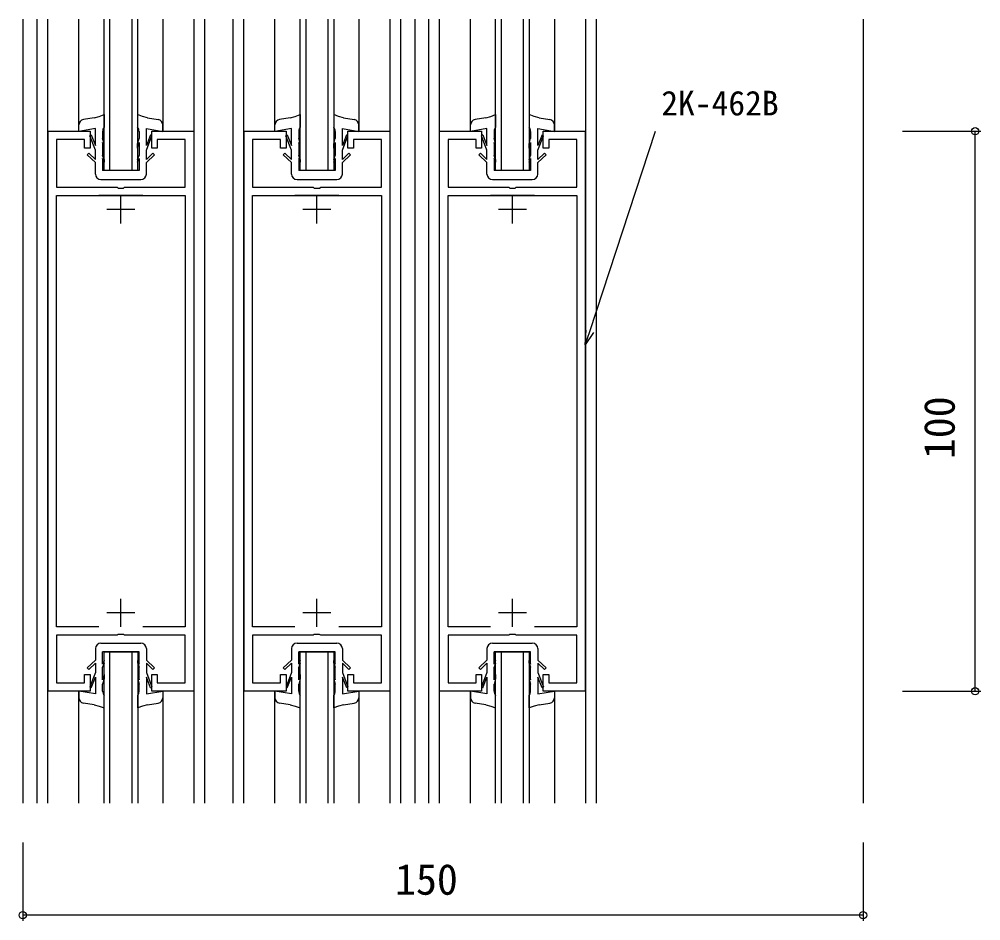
# Model space of a CAD drawing. Units: millimetres, scale not verified. Extents: x -437 to 438, y -681 to 679.
# Drawn here: x -42.3 to 129.3, y 257.6 to 418.6 of the extents above; entities that cross this region are included whole.
import ezdxf
from ezdxf.enums import TextEntityAlignment as Align

# ---------------------------------------------------------------- set-up
doc = ezdxf.new("R2010")
doc.units = ezdxf.units.MM
doc.header["$LTSCALE"] = 4
for name, color, linetype in [('0-2_YKK_11', 7, 'Continuous'), ('0-3_YKK_12', 2, 'Continuous'), ('0-4_YKK_13', 4, 'Continuous'), ('0-6_YKK_D', 6, 'Continuous')]:
    doc.layers.add(name, color=color, linetype=linetype)
doc.styles.add('ＭＳ ゴシック', font='')
doc.styles.get('ＭＳ ゴシック').set_extended_font_data('MS Gothic')

msp = doc.modelspace()

# ---------------------------------------------------------------- linework, layer by layer
at = {"layer": '0-2_YKK_11'}
for p, q in [((-24.196, 382.096), (-24.196, 387.096)), ((10.803, 382.096), (10.803, 387.096)), ((45.702, 382.096), (45.702, 387.096)), ((-21.696, 384.596), (-26.696, 384.596)), ((13.303, 384.596), (8.303, 384.596)), ((48.202, 384.596), (43.202, 384.596)), ((-24.196, 310.097), (-24.196, 315.097)), ((10.803, 310.097), (10.803, 315.097)), ((45.702, 310.097), (45.702, 315.097)), ((-21.696, 312.597), (-26.696, 312.597)), ((13.303, 312.597), (8.303, 312.597)), ((48.202, 312.597), (43.202, 312.597))]:
    msp.add_line(p, q, dxfattribs=at)
for points in [[(-11.196, 398.596), (-11.196, 298.596), (-18.696, 298.596), (-18.696, 301.596), (-17.696, 301.596), (-17.696, 300.096), (-12.696, 300.096), (-12.696, 308.596), (-23.525, 308.596), (-23.717, 308.739), (-24.675, 308.739), (-24.867, 308.596), (-35.696, 308.596), (-35.696, 300.096), (-30.696, 300.096), (-30.696, 301.596), (-29.696, 301.596), (-29.696, 298.596), (-37.196, 298.596), (-37.196, 398.596), (-29.696, 398.596), (-29.696, 395.596), (-30.696, 395.596), (-30.696, 397.096), (-35.696, 397.096), (-35.696, 388.596), (-24.867, 388.596), (-24.675, 388.454), (-23.717, 388.454), (-23.525, 388.596), (-12.696, 388.596), (-12.696, 397.096), (-17.696, 397.096), (-17.696, 395.596), (-18.696, 395.596), (-18.696, 398.596)], [(23.803, 398.596), (23.803, 298.596), (16.303, 298.596), (16.303, 301.596), (17.303, 301.596), (17.303, 300.096), (22.303, 300.096), (22.303, 308.596), (11.474, 308.596), (11.282, 308.739), (10.324, 308.739), (10.132, 308.596), (-0.697, 308.596), (-0.697, 300.096), (4.303, 300.096), (4.303, 301.596), (5.303, 301.596), (5.303, 298.596), (-2.197, 298.596), (-2.197, 398.596), (5.303, 398.596), (5.303, 395.596), (4.303, 395.596), (4.303, 397.096), (-0.697, 397.096), (-0.697, 388.596), (10.132, 388.596), (10.324, 388.454), (11.282, 388.454), (11.474, 388.596), (22.303, 388.596), (22.303, 397.096), (17.303, 397.096), (17.303, 395.596), (16.303, 395.596), (16.303, 398.596)], [(58.702, 398.596), (58.702, 298.596), (51.202, 298.596), (51.202, 301.596), (52.202, 301.596), (52.202, 300.096), (57.202, 300.096), (57.202, 308.596), (46.373, 308.596), (46.181, 308.739), (45.223, 308.739), (45.031, 308.596), (34.202, 308.596), (34.202, 300.096), (39.202, 300.096), (39.202, 301.596), (40.202, 301.596), (40.202, 298.596), (32.702, 298.596), (32.702, 398.596), (40.202, 398.596), (40.202, 395.596), (39.202, 395.596), (39.202, 397.096), (34.202, 397.096), (34.202, 388.596), (45.031, 388.596), (45.223, 388.454), (46.181, 388.454), (46.373, 388.596), (57.202, 388.596), (57.202, 397.096), (52.202, 397.096), (52.202, 395.596), (51.202, 395.596), (51.202, 398.596)]]:
    msp.add_lwpolyline(points, close=True, dxfattribs=at)
for points in [[(-28.119, 310.096), (-35.696, 310.096), (-35.696, 387.096), (-20.273, 387.096), (-28.119, 387.096)], [(-20.273, 387.096), (-12.696, 387.096), (-12.696, 310.096), (-20.273, 310.096)], [(6.88, 310.096), (-0.697, 310.096), (-0.697, 387.096), (14.726, 387.096), (6.88, 387.096)], [(14.726, 387.096), (22.303, 387.096), (22.303, 310.096), (14.726, 310.096)], [(41.779, 310.096), (34.202, 310.096), (34.202, 387.096), (49.625, 387.096), (41.779, 387.096)], [(49.625, 387.096), (57.202, 387.096), (57.202, 310.096), (49.625, 310.096)]]:
    msp.add_lwpolyline(points, dxfattribs=at)
at = {"layer": '0-3_YKK_12'}
for p, q in [((-41.7, 418.596), (-41.7, 278.596)), ((-39.195, 418.596), (-39.195, 278.596)), ((-37.295, 418.596), (-37.295, 278.596)), ((-31.696, 398.596), (-31.696, 418.596)), ((-27.199, 391.553), (-27.199, 418.596)), ((-26.199, 418.596), (-26.199, 391.553)), ((-22.199, 391.553), (-22.199, 418.596)), ((-16.696, 418.596), (-16.696, 398.596)), ((-11.095, 278.596), (-11.095, 418.596)), ((-9.195, 278.596), (-9.195, 418.596)), ((-4.196, 418.596), (-4.196, 278.596)), ((-2.296, 418.596), (-2.296, 278.596)), ((3.303, 398.596), (3.303, 418.596)), ((7.8, 391.553), (7.8, 418.596)), ((8.8, 418.596), (8.8, 391.553)), ((12.8, 391.553), (12.8, 418.596)), ((18.304, 418.596), (18.304, 398.596)), ((23.904, 278.596), (23.904, 418.596)), ((25.804, 278.596), (25.804, 418.596)), ((28.304, 418.596), (28.304, 278.596)), ((30.703, 418.596), (30.703, 278.596)), ((32.603, 418.596), (32.603, 278.596)), ((38.202, 398.596), (38.202, 418.596)), ((42.699, 391.553), (42.699, 418.596)), ((43.699, 418.596), (43.699, 391.553)), ((47.699, 391.553), (47.699, 418.596)), ((53.202, 418.596), (53.202, 398.596)), ((58.803, 278.596), (58.803, 418.596)), ((60.703, 278.596), (60.703, 418.596)), ((108.3, 418.596), (108.3, 278.596)), ((-26.196, 305.596), (-26.196, 278.596)), ((-22.196, 278.596), (-22.196, 305.596)), ((8.803, 305.596), (8.803, 278.596)), ((12.803, 278.596), (12.803, 305.596)), ((43.702, 305.596), (43.702, 278.596)), ((47.702, 278.596), (47.702, 305.596)), ((-31.696, 278.596), (-31.696, 298.596)), ((-16.696, 298.596), (-16.696, 278.596)), ((3.303, 278.596), (3.303, 298.596)), ((18.303, 298.596), (18.303, 278.596)), ((38.202, 278.596), (38.202, 298.596)), ((53.202, 298.596), (53.202, 278.596))]:
    msp.add_line(p, q, dxfattribs=at)
for points in [[(-21.199, 418.596), (-21.199, 391.553), (-27.199, 391.553)], [(13.8, 418.596), (13.8, 391.553), (7.8, 391.553)], [(48.699, 418.596), (48.699, 391.553), (42.699, 391.553)], [(-27.196, 278.596), (-27.196, 305.596), (-21.196, 305.596), (-21.196, 278.596)], [(7.803, 278.596), (7.803, 305.596), (13.803, 305.596), (13.803, 278.596)], [(42.702, 278.596), (42.702, 305.596), (48.702, 305.596), (48.702, 278.596)]]:
    msp.add_lwpolyline(points, dxfattribs=at)
at = {"layer": '0-4_YKK_13'}
for p, q in [((-28.952, 400.992), (-30.872, 400.698)), ((-27.199, 401.553), (-27.199, 399.31)), ((-21.199, 401.552), (-21.199, 399.31)), ((-19.447, 400.992), (-17.527, 400.698)), ((6.047, 400.992), (4.127, 400.698)), ((7.8, 401.553), (7.8, 399.31)), ((13.8, 401.552), (13.8, 399.31)), ((15.553, 400.992), (17.473, 400.698)), ((40.946, 400.992), (39.026, 400.698)), ((42.699, 401.553), (42.699, 399.31)), ((48.699, 401.552), (48.699, 399.31)), ((50.451, 400.992), (52.371, 400.698)), ((-31.699, 398.552), (-31.699, 399.713)), ((-28.749, 399.053), (-31.699, 398.553)), ((-28.749, 396.053), (-28.749, 399.053)), ((-27.449, 398.553), (-27.449, 397.321)), ((-20.949, 398.553), (-20.949, 397.321)), ((-19.649, 399.053), (-16.699, 398.553)), ((-19.649, 396.053), (-19.649, 399.053)), ((-16.699, 398.552), (-16.699, 399.713)), ((3.3, 398.552), (3.3, 399.713)), ((6.25, 399.053), (3.3, 398.553)), ((6.25, 396.053), (6.25, 399.053)), ((7.55, 398.553), (7.55, 397.321)), ((14.05, 398.553), (14.05, 397.321)), ((15.35, 399.053), (18.3, 398.553)), ((15.35, 396.053), (15.35, 399.053)), ((18.3, 398.552), (18.3, 399.713)), ((38.199, 398.552), (38.199, 399.713)), ((41.149, 399.053), (38.199, 398.553)), ((41.148, 396.053), (41.148, 399.053)), ((42.448, 398.553), (42.448, 397.321)), ((48.948, 398.553), (48.948, 397.321)), ((50.248, 399.053), (53.199, 398.553)), ((50.248, 396.053), (50.249, 399.053)), ((53.199, 398.552), (53.199, 399.713)), ((-29.508, 397.976), (-29.718, 397.769)), ((-28.749, 395.211), (-29.718, 397.768)), ((-29.508, 397.976), (-28.749, 396.053)), ((-27.199, 396.321), (-27.449, 397.321)), ((-27.199, 395.553), (-27.449, 396.553)), ((-27.449, 396.553), (-27.449, 394.241)), ((-21.199, 396.321), (-20.949, 397.321)), ((-21.199, 395.553), (-20.949, 396.553)), ((-20.949, 396.553), (-20.949, 394.241)), ((-18.891, 397.976), (-19.649, 396.052)), ((-19.649, 395.211), (-18.68, 397.768)), ((-18.891, 397.976), (-18.68, 397.768)), ((5.492, 397.976), (5.281, 397.769)), ((6.25, 395.211), (5.281, 397.768)), ((5.492, 397.976), (6.25, 396.053)), ((7.8, 396.321), (7.55, 397.321)), ((7.8, 395.553), (7.55, 396.553)), ((7.55, 396.553), (7.55, 394.241)), ((13.8, 396.321), (14.05, 397.321)), ((13.8, 395.553), (14.05, 396.553)), ((14.05, 396.553), (14.05, 394.241)), ((16.108, 397.976), (15.35, 396.052)), ((15.35, 395.211), (16.319, 397.768)), ((16.108, 397.976), (16.319, 397.768)), ((41.148, 395.211), (40.179, 397.768)), ((40.39, 397.976), (40.18, 397.769)), ((40.39, 397.976), (41.148, 396.053)), ((42.699, 396.321), (42.448, 397.321)), ((42.699, 395.553), (42.448, 396.553)), ((42.448, 396.553), (42.448, 394.241)), ((48.699, 396.321), (48.948, 397.321)), ((48.699, 395.553), (48.948, 396.553)), ((48.948, 396.553), (48.948, 394.241)), ((51.007, 397.976), (50.249, 396.052)), ((50.249, 395.211), (51.218, 397.768)), ((51.007, 397.976), (51.218, 397.768)), ((-28.749, 393.553), (-28.749, 395.211)), ((-27.199, 395.553), (-27.199, 396.321)), ((-21.199, 395.553), (-21.199, 396.321)), ((-19.649, 393.553), (-19.649, 395.211)), ((6.25, 393.553), (6.25, 395.211)), ((7.8, 395.553), (7.8, 396.321)), ((13.8, 395.553), (13.8, 396.321)), ((15.35, 393.553), (15.35, 395.211)), ((41.148, 393.553), (41.148, 395.211)), ((42.699, 395.553), (42.699, 396.321)), ((48.699, 395.553), (48.699, 396.321)), ((50.248, 393.553), (50.248, 395.211)), ((-28.749, 393.003), (-30.202, 394.37)), ((-29.919, 394.653), (-30.199, 394.372)), ((-29.919, 394.653), (-28.749, 393.553)), ((-27.199, 393.541), (-27.449, 394.241)), ((-27.449, 393.753), (-27.449, 391.552)), ((-21.199, 393.541), (-20.949, 394.241)), ((-20.949, 393.753), (-20.949, 391.552)), ((-18.479, 394.653), (-19.649, 393.553)), ((-19.649, 393.003), (-18.196, 394.37)), ((-18.479, 394.653), (-18.199, 394.372)), ((6.25, 393.003), (4.797, 394.37)), ((5.08, 394.653), (4.8, 394.372)), ((5.08, 394.653), (6.25, 393.553)), ((7.8, 393.541), (7.55, 394.241)), ((7.55, 393.753), (7.55, 391.552)), ((13.8, 393.541), (14.05, 394.241)), ((14.05, 393.753), (14.05, 391.552)), ((16.52, 394.653), (15.35, 393.553)), ((15.35, 393.003), (16.803, 394.37)), ((16.52, 394.653), (16.8, 394.372)), ((41.148, 393.003), (39.696, 394.37)), ((39.979, 394.653), (39.699, 394.372)), ((39.979, 394.653), (41.148, 393.553)), ((42.699, 393.541), (42.448, 394.241)), ((42.448, 393.753), (42.448, 391.552)), ((48.699, 393.541), (48.948, 394.241)), ((48.948, 393.753), (48.948, 391.552)), ((51.418, 394.653), (50.248, 393.553)), ((50.248, 393.003), (51.701, 394.37)), ((51.418, 394.653), (51.698, 394.372)), ((-28.749, 390.953), (-28.749, 393.003)), ((-20.949, 391.553), (-27.449, 391.553)), ((-19.649, 390.953), (-19.649, 393.003)), ((6.25, 390.953), (6.25, 393.003)), ((14.05, 391.553), (7.55, 391.553)), ((15.35, 390.953), (15.35, 393.003)), ((41.148, 390.953), (41.148, 393.003)), ((48.948, 391.553), (42.448, 391.553)), ((50.248, 390.953), (50.248, 393.003)), ((-27.749, 389.953), (-20.649, 389.953)), ((7.25, 389.953), (14.35, 389.953)), ((42.148, 389.953), (49.248, 389.953)), ((-28.746, 306.196), (-28.746, 304.145)), ((-27.746, 307.196), (-20.646, 307.196)), ((-20.946, 305.596), (-27.446, 305.596)), ((-27.446, 303.396), (-27.446, 305.596)), ((-20.946, 303.396), (-20.946, 305.596)), ((-19.646, 306.196), (-19.646, 304.145)), ((6.253, 306.196), (6.253, 304.145)), ((7.253, 307.196), (14.353, 307.196)), ((14.053, 305.596), (7.553, 305.596)), ((7.553, 303.396), (7.553, 305.596)), ((14.053, 303.396), (14.053, 305.596)), ((15.353, 306.196), (15.353, 304.145)), ((41.152, 306.196), (41.152, 304.145)), ((42.152, 307.196), (49.252, 307.196)), ((48.952, 305.596), (42.452, 305.596)), ((42.452, 303.396), (42.452, 305.596)), ((48.952, 303.396), (48.952, 305.596)), ((50.252, 306.196), (50.252, 304.145)), ((-28.746, 304.145), (-30.199, 302.779)), ((-19.646, 304.145), (-18.193, 302.779)), ((6.253, 304.145), (4.8, 302.779)), ((15.353, 304.145), (16.806, 302.779)), ((41.152, 304.145), (39.699, 302.779)), ((50.252, 304.145), (51.705, 302.779)), ((-29.916, 302.496), (-30.196, 302.776)), ((-29.916, 302.496), (-28.746, 303.596)), ((-28.746, 303.596), (-28.746, 301.938)), ((-27.196, 303.608), (-27.446, 302.908)), ((-27.446, 300.596), (-27.446, 302.908)), ((-21.196, 303.608), (-20.946, 302.908)), ((-20.946, 300.596), (-20.946, 302.908)), ((-18.476, 302.496), (-19.646, 303.596)), ((-19.646, 303.596), (-19.646, 301.938)), ((-18.476, 302.496), (-18.196, 302.776)), ((5.083, 302.496), (4.803, 302.776)), ((5.083, 302.496), (6.253, 303.596)), ((6.253, 303.596), (6.253, 301.938)), ((7.803, 303.608), (7.553, 302.908)), ((7.553, 300.596), (7.553, 302.908)), ((13.803, 303.608), (14.053, 302.908)), ((14.053, 300.596), (14.053, 302.908)), ((16.523, 302.496), (15.353, 303.596)), ((15.353, 303.596), (15.353, 301.938)), ((16.523, 302.496), (16.803, 302.776)), ((39.982, 302.496), (39.702, 302.776)), ((39.982, 302.496), (41.152, 303.596)), ((41.152, 303.596), (41.152, 301.938)), ((42.702, 303.608), (42.452, 302.908)), ((42.452, 300.596), (42.452, 302.908)), ((48.702, 303.608), (48.952, 302.908)), ((48.952, 300.596), (48.952, 302.908)), ((51.422, 302.496), (50.252, 303.596)), ((50.252, 303.596), (50.252, 301.938)), ((51.422, 302.496), (51.702, 302.776)), ((-28.746, 301.938), (-29.715, 299.38)), ((-29.504, 299.173), (-28.746, 301.096)), ((-28.746, 301.096), (-28.746, 298.096)), ((-27.196, 301.596), (-27.446, 300.596)), ((-27.196, 300.828), (-27.446, 299.828)), ((-27.196, 301.596), (-27.196, 300.828)), ((-21.196, 301.596), (-21.196, 300.828)), ((-21.196, 301.596), (-20.946, 300.596)), ((-21.196, 300.828), (-20.946, 299.828)), ((-19.646, 301.938), (-18.677, 299.381)), ((-18.887, 299.173), (-19.646, 301.097)), ((-19.646, 301.096), (-19.646, 298.096)), ((6.253, 301.938), (5.284, 299.38)), ((5.495, 299.173), (6.253, 301.096)), ((6.253, 301.096), (6.253, 298.096)), ((7.803, 301.596), (7.553, 300.596)), ((7.803, 300.828), (7.553, 299.828)), ((7.803, 301.596), (7.803, 300.828)), ((13.803, 301.596), (13.803, 300.828)), ((13.803, 301.596), (14.053, 300.596)), ((13.803, 300.828), (14.053, 299.828)), ((15.353, 301.096), (15.353, 298.096)), ((15.354, 301.938), (16.323, 299.381)), ((16.112, 299.173), (15.354, 301.097)), ((41.152, 301.938), (40.183, 299.38)), ((40.394, 299.173), (41.152, 301.096)), ((41.152, 301.096), (41.152, 298.096)), ((42.702, 301.596), (42.452, 300.596)), ((42.702, 300.828), (42.452, 299.828)), ((42.702, 301.596), (42.702, 300.828)), ((48.702, 301.596), (48.702, 300.828)), ((48.702, 301.596), (48.952, 300.596)), ((48.702, 300.828), (48.952, 299.828)), ((50.252, 301.938), (51.221, 299.381)), ((51.011, 299.173), (50.252, 301.097)), ((50.252, 301.096), (50.252, 298.096)), ((-29.504, 299.173), (-29.715, 299.38)), ((-27.446, 298.596), (-27.446, 299.828)), ((-20.946, 298.596), (-20.946, 299.828)), ((-18.887, 299.173), (-18.677, 299.381)), ((5.495, 299.173), (5.285, 299.38)), ((7.553, 298.596), (7.553, 299.828)), ((14.053, 298.596), (14.053, 299.828)), ((16.112, 299.173), (16.322, 299.381)), ((40.394, 299.173), (40.183, 299.38)), ((42.452, 298.596), (42.452, 299.828)), ((48.952, 298.596), (48.952, 299.828)), ((51.011, 299.173), (51.221, 299.381)), ((-31.696, 298.596), (-31.696, 297.436)), ((-28.746, 298.096), (-31.696, 298.596)), ((-27.196, 295.596), (-27.196, 297.839)), ((-21.196, 295.596), (-21.196, 297.839)), ((-19.646, 298.096), (-16.696, 298.596)), ((-16.696, 298.596), (-16.696, 297.436)), ((3.303, 298.596), (3.303, 297.436)), ((6.253, 298.096), (3.303, 298.596)), ((7.803, 295.596), (7.803, 297.839)), ((13.803, 295.596), (13.803, 297.839)), ((15.353, 298.096), (18.303, 298.596)), ((18.303, 298.596), (18.303, 297.436)), ((38.202, 298.596), (38.202, 297.436)), ((41.152, 298.096), (38.202, 298.596)), ((42.702, 295.596), (42.702, 297.839)), ((48.702, 295.596), (48.702, 297.839)), ((50.252, 298.096), (53.202, 298.596)), ((53.202, 298.596), (53.202, 297.436)), ((-28.949, 296.157), (-30.869, 296.451)), ((-19.443, 296.157), (-17.523, 296.451)), ((6.051, 296.157), (4.131, 296.451)), ((15.556, 296.157), (17.476, 296.451)), ((40.949, 296.157), (39.029, 296.451)), ((50.455, 296.157), (52.375, 296.451))]:
    msp.add_line(p, q, dxfattribs=at)
for points in [[(-28.952, 400.992), (-28.062, 401.234), (-27.199, 401.553)], [(-19.447, 400.992), (-20.337, 401.234), (-21.199, 401.552)], [(6.047, 400.992), (6.937, 401.234), (7.8, 401.553)], [(15.553, 400.992), (14.663, 401.234), (13.8, 401.552)], [(40.946, 400.992), (41.836, 401.234), (42.699, 401.553)], [(50.451, 400.992), (49.561, 401.234), (48.699, 401.552)], [(-27.199, 393.541), (-27.199, 393.052), (-27.449, 393.753)], [(-21.199, 393.541), (-21.199, 393.052), (-20.949, 393.753)], [(7.8, 393.541), (7.8, 393.052), (7.55, 393.753)], [(13.8, 393.541), (13.8, 393.052), (14.05, 393.753)], [(42.699, 393.541), (42.699, 393.052), (42.448, 393.753)], [(48.699, 393.541), (48.699, 393.052), (48.948, 393.753)], [(-27.196, 303.608), (-27.196, 304.096), (-27.446, 303.396)], [(-21.196, 303.608), (-21.196, 304.096), (-20.946, 303.396)], [(7.803, 303.608), (7.803, 304.096), (7.553, 303.396)], [(13.803, 303.608), (13.803, 304.096), (14.053, 303.396)], [(42.702, 303.608), (42.702, 304.096), (42.452, 303.396)], [(48.702, 303.608), (48.702, 304.096), (48.952, 303.396)], [(-28.949, 296.157), (-28.059, 295.915), (-27.196, 295.596)], [(-19.443, 296.157), (-20.333, 295.915), (-21.196, 295.596)], [(6.051, 296.157), (6.941, 295.915), (7.803, 295.596)], [(15.556, 296.157), (14.666, 295.915), (13.803, 295.596)], [(40.949, 296.157), (41.839, 295.915), (42.702, 295.596)], [(50.455, 296.157), (49.565, 295.915), (48.702, 295.596)]]:
    msp.add_lwpolyline(points, dxfattribs=at)
for centre, radius, start, end in [((-30.699, 399.713), 1, 99.94999, 180.00087), ((-17.699, 399.713), 1, 359.99913, 80.05001), ((4.3, 399.713), 1, 99.94999, 180.00087), ((17.3, 399.713), 1, 359.99913, 80.05001), ((39.199, 399.713), 1, 99.94999, 180.00087), ((52.199, 399.713), 1, 359.99913, 80.05001), ((-26.185, 398.555), 1.264, 143.35047, 180.12902), ((-22.214, 398.555), 1.264, 359.87072, 36.64926), ((8.814, 398.555), 1.264, 143.35047, 180.12902), ((12.785, 398.555), 1.264, 359.87072, 36.64926), ((43.713, 398.555), 1.264, 143.35047, 180.12902), ((47.684, 398.555), 1.264, 359.87072, 36.64926), ((-27.749, 390.953), 1, 180.00087, 269.99913), ((-20.649, 390.953), 1, 270, 359.99913), ((7.25, 390.953), 1, 180.00087, 269.99913), ((14.35, 390.953), 1, 270, 359.99913), ((42.148, 390.953), 1, 180.00087, 269.99913), ((49.248, 390.953), 1, 270, 359.99913), ((-27.746, 306.196), 1, 90.00087, 179.99913), ((-20.646, 306.196), 1, 0.00087, 90), ((7.253, 306.196), 1, 90.00087, 179.99913), ((14.353, 306.196), 1, 0.00087, 90), ((42.152, 306.196), 1, 90.00087, 179.99913), ((49.252, 306.196), 1, 0.00087, 90), ((-30.696, 297.436), 1, 179.99913, 260.05001), ((-26.181, 298.594), 1.264, 179.87098, 216.64953), ((-22.21, 298.594), 1.264, 323.35074, 0.12928), ((-17.696, 297.436), 1, 279.94999, 0.00087), ((4.303, 297.436), 1, 179.99913, 260.05001), ((8.818, 298.594), 1.264, 179.87098, 216.64953), ((12.789, 298.594), 1.264, 323.35074, 0.12928), ((17.303, 297.436), 1, 279.94999, 0.00087), ((39.202, 297.436), 1, 179.99913, 260.05001), ((43.716, 298.594), 1.264, 179.87098, 216.64953), ((47.687, 298.594), 1.264, 323.35074, 0.12928), ((52.202, 297.436), 1, 279.94999, 0.00087)]:
    msp.add_arc(centre, radius, start, end, dxfattribs=at)
at = {"layer": '0-6_YKK_D'}
for p, q in [((115.304, 398.596), (129.3, 398.596)), ((128.3, 298.596), (128.3, 398.596)), ((115.304, 298.596), (129.3, 298.596)), ((-41.7, 271.596), (-41.7, 257.596)), ((108.3, 271.596), (108.3, 257.596)), ((108.3, 258.596), (-41.7, 258.596))]:
    msp.add_line(p, q, dxfattribs=at)
for points in [[(58.702, 360.426), (59.496, 362.849), (71.216, 398.596)], [(60.146, 362.636), (58.702, 360.426), (58.847, 363.062)]]:
    msp.add_lwpolyline(points, dxfattribs=at)
for centre in [(128.3, 398.596), (128.3, 298.596), (-41.7, 258.596), (108.3, 258.596)]:
    msp.add_circle(centre, 0.637, dxfattribs=at)

# ---------------------------------------------------------------- texts
at = {"layer": '0-6_YKK_D', "style": 'ＭＳ ゴシック'}
for s, height, p in [('2K-462B', 4.399, (72.273, 400.096)), ('150', 5.499, (24.735, 260.596))]:
    msp.add_text(s, height=height, dxfattribs=at).set_placement(p, align=Align.BOTTOM_LEFT)
msp.add_text('100', height=5.499, rotation=90, dxfattribs=at).set_placement((126.3, 340.031), align=Align.BOTTOM_LEFT)

doc.saveas('drawing.dxf')
